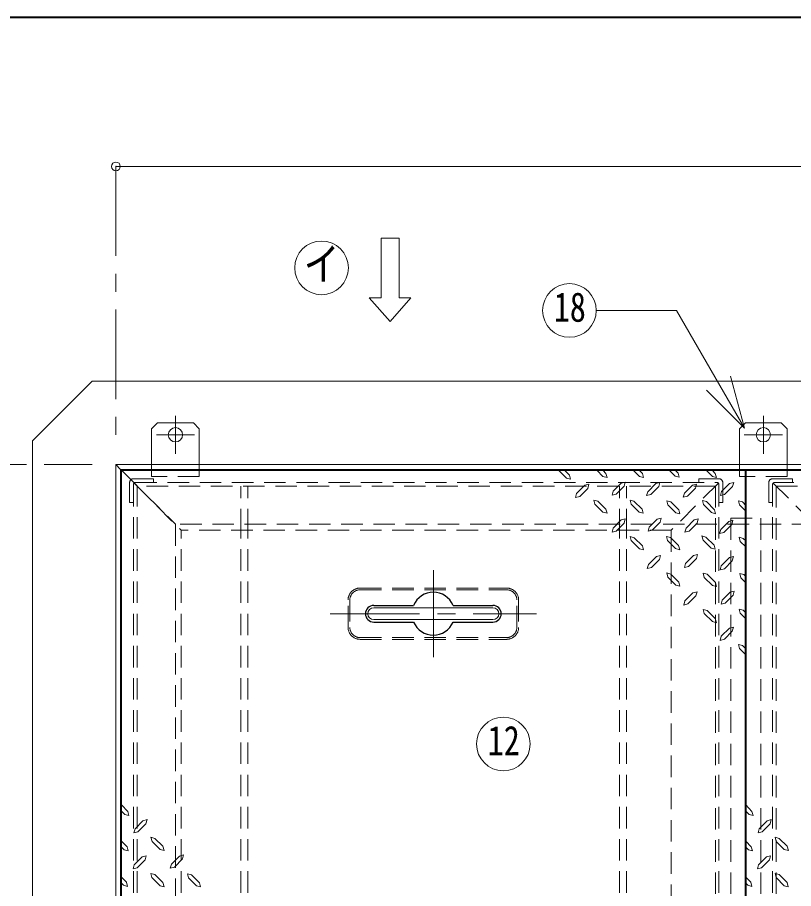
# Model space of a CAD drawing. Units: millimetres at full size, sheet at 1:15; details may follow other scales. Extents: x -3171 to 2904, y -2098 to 2117.
# Drawn here: x -2581 to -1930, y 1387 to 2117 of the extents above; entities that cross this region are included whole.
import ezdxf
from ezdxf.enums import TextEntityAlignment as Align

# ---------------------------------------------------------------- set-up
doc = ezdxf.new("R2010")
doc.units = ezdxf.units.MM
doc.header["$LTSCALE"] = 15
doc.header["$PDMODE"] = 32
doc.header["$PDSIZE"] = 7.5
doc.linetypes.add('CHAIN1', pattern=[8, 5, -1, 1, -1])
doc.linetypes.add('DASHED1', pattern=[1.8, 1.2, -0.6])
doc.layers.add('0-6_補助線', color=4, linetype='Continuous', lineweight=9)
doc.styles.add('ＭＳ ゴシック', font='')
doc.styles.get('ＭＳ ゴシック').set_extended_font_data('MS Gothic')

msp = doc.modelspace()

# ---------------------------------------------------------------- linework, layer by layer
at = {"layer": '0-6_補助線', "color": 1, "lineweight": 40}
for p, q in [((2904.12, 2117.05), (-3170.88, 2117.05)), ((-1970.13, 1302.05), (-1970.13, 1737.05))]:
    msp.add_line(p, q, dxfattribs=at)
at = {"layer": '0-6_補助線'}
for p, q in [((-918.38, 1992.05), (-2498.38, 1992.05)), ((-2568.38, 1762.05), (-2518.38, 1812.05)), ((-898.38, 1812.05), (-2518.38, 1812.05)), ((-2433.38, 1777.05), (-2428.38, 1772.05)), ((-1940.38, 1777.05), (-1935.38, 1772.05)), ((-2468.38, 1772.05), (-2468.38, 1742.05)), ((-2428.38, 1772.05), (-2428.38, 1742.05)), ((-1975.38, 1772.05), (-1975.38, 1742.05)), ((-1935.38, 1772.05), (-1935.38, 1742.05)), ((-2568.38, 1762.05), (-2568.38, 1302.05)), ((-2493.38, 1737.05), (-2494.38, 1738.05)), ((-2126.94, 1737.05), (-2120.46, 1730.72)), ((-2094.74, 1737.05), (-2089.91, 1732.22)), ((-2064.19, 1737.05), (-2059.37, 1732.22)), ((-2034, 1737.05), (-2029.46, 1732.33)), ((-2029.14, 1737.05), (-2026.89, 1734.79)), ((-2002.99, 1737.05), (-1998.16, 1732.22)), ((-1998.06, 1737.05), (-1995.7, 1734.69)), ((-2112, 1717.86), (-2105.14, 1724.72)), ((-2105.14, 1724.72), (-2101.81, 1725.58)), ((-2101.81, 1725.58), (-2102.67, 1722.15)), ((-2081.34, 1719.68), (-2074.59, 1726.54)), ((-2078.77, 1717.22), (-2072.12, 1723.97)), ((-2074.59, 1726.54), (-2071.16, 1727.4)), ((-2071.16, 1727.4), (-2072.12, 1723.97)), ((-2052.29, 1719.36), (-2045.54, 1726.22)), ((-2045.54, 1726.22), (-2042.22, 1727.08)), ((-2042.22, 1727.08), (-2043.07, 1723.65)), ((-2021.64, 1718.07), (-2014.78, 1724.93)), ((-1990.44, 1719.47), (-1983.69, 1726.33)), ((-2112, 1717.86), (-2112.85, 1714.54)), ((-2109.42, 1715.39), (-2102.67, 1722.15)), ((-2081.34, 1719.68), (-2082.2, 1716.36)), ((-2078.77, 1717.22), (-2082.2, 1716.36)), ((-2052.29, 1719.36), (-2053.26, 1716.04)), ((-2049.83, 1716.89), (-2053.26, 1716.04)), ((-2049.83, 1716.89), (-2043.07, 1723.65)), ((-2021.64, 1718.07), (-2022.49, 1714.75)), ((-2019.06, 1715.61), (-2012.31, 1722.36)), ((-1990.44, 1719.47), (-1991.41, 1716.14)), ((-1987.98, 1717), (-1991.41, 1716.14)), ((-1987.98, 1717), (-1981.23, 1723.75)), ((-2109.42, 1715.39), (-2112.85, 1714.54)), ((-2094.2, 1711.43), (-2097.53, 1712.29)), ((-2096.67, 1708.86), (-2097.53, 1712.29)), ((-2094.2, 1711.43), (-2087.45, 1704.57)), ((-2063.87, 1711.43), (-2067.19, 1712.39)), ((-2066.33, 1708.96), (-2067.19, 1712.39)), ((-2063.87, 1711.43), (-2057.01, 1704.67)), ((-2035.46, 1708.32), (-2036.43, 1711.75)), ((-2033, 1710.89), (-2036.43, 1711.75)), ((-2033, 1710.89), (-2026.25, 1704.14)), ((-2019.06, 1715.61), (-2022.49, 1714.75)), ((-2003.09, 1711), (-2006.52, 1711.96)), ((-2005.56, 1708.53), (-2006.52, 1711.96)), ((-2003.09, 1711), (-1996.34, 1704.25)), ((-1975.33, 1708.32), (-1976.3, 1711.75)), ((-1972.87, 1710.89), (-1976.3, 1711.75)), ((-1972.87, 1710.89), (-1970.13, 1707.77)), ((-2096.67, 1708.86), (-2089.91, 1702.1)), ((-2066.33, 1708.96), (-2059.58, 1702.21)), ((-2035.46, 1708.32), (-2028.82, 1701.67)), ((-2005.56, 1708.53), (-1998.81, 1701.78)), ((-1975.33, 1708.32), (-1970.13, 1703.12)), ((-2081.34, 1688.81), (-2074.59, 1695.67)), ((-2041.04, 1697.28), (-2041.89, 1693.85)), ((-2020.24, 1688.81), (-2013.49, 1695.67)), ((-1984.34, 1694.38), (-1981.01, 1695.35)), ((-1981.01, 1695.35), (-1981.87, 1691.92)), ((-2081.34, 1688.81), (-2082.3, 1685.49)), ((-2078.87, 1686.35), (-2072.12, 1693.1)), ((-2051.11, 1689.56), (-2052.08, 1686.13)), ((-2048.65, 1687.1), (-2041.89, 1693.85)), ((-2020.24, 1688.81), (-2021.1, 1685.49)), ((-2017.67, 1686.35), (-2011.02, 1693.1)), ((-1991.09, 1687.63), (-1992.05, 1684.2)), ((-1991.09, 1687.63), (-1984.34, 1694.38)), ((-1988.62, 1685.17), (-1981.87, 1691.92)), ((-2078.87, 1686.35), (-2082.3, 1685.49)), ((-2066.12, 1678.31), (-2066.98, 1681.74)), ((-2063.65, 1680.77), (-2066.98, 1681.74)), ((-2063.65, 1680.77), (-2056.79, 1674.02)), ((-2048.65, 1687.1), (-2052.08, 1686.13)), ((-2035.68, 1678.41), (-2036.64, 1681.84)), ((-2033.21, 1680.88), (-2036.64, 1681.84)), ((-2033.21, 1680.88), (-2026.46, 1674.13)), ((-2017.67, 1686.35), (-2021.1, 1685.49)), ((-2005.99, 1678.84), (-2006.84, 1682.27)), ((-2003.52, 1681.31), (-2006.84, 1682.27)), ((-2003.52, 1681.31), (-1996.66, 1674.56)), ((-1988.62, 1685.17), (-1992.05, 1684.2)), ((-1974.69, 1677.66), (-1975.65, 1681.09)), ((-1972.22, 1680.24), (-1975.65, 1681.09)), ((-1972.22, 1680.24), (-1970.13, 1678.15)), ((-2066.12, 1678.31), (-2059.37, 1671.55)), ((-2035.68, 1678.41), (-2028.93, 1671.66)), ((-2005.99, 1678.84), (-1999.23, 1672.09)), ((-1974.69, 1677.66), (-1970.13, 1673.11)), ((-2045, 1665.02), (-2041.68, 1665.98)), ((-2041.68, 1665.98), (-2042.54, 1662.55)), ((-2020.67, 1659.12), (-2013.92, 1665.87)), ((-2013.92, 1665.87), (-2010.49, 1666.73)), ((-2010.49, 1666.73), (-2011.45, 1663.41)), ((-2051.76, 1658.26), (-2052.72, 1654.83)), ((-2051.76, 1658.26), (-2045, 1665.02)), ((-2049.29, 1655.8), (-2042.54, 1662.55)), ((-2020.67, 1659.12), (-2021.64, 1655.69)), ((-2018.21, 1656.65), (-2011.45, 1663.41)), ((-1990.66, 1657.19), (-1983.91, 1664.05)), ((-1988.09, 1654.73), (-1981.44, 1661.48)), ((-2049.29, 1655.8), (-2052.72, 1654.83)), ((-2033, 1650.22), (-2036.43, 1651.19)), ((-2035.46, 1647.76), (-2036.43, 1651.19)), ((-2018.21, 1656.65), (-2021.64, 1655.69)), ((-2004.92, 1647.54), (-2005.77, 1650.97)), ((-2002.45, 1650.12), (-2005.77, 1650.97)), ((-1990.66, 1657.19), (-1991.52, 1653.87)), ((-1988.09, 1654.73), (-1991.52, 1653.87)), ((-2035.46, 1647.76), (-2028.82, 1641.01)), ((-2033, 1650.22), (-2026.25, 1643.47)), ((-2004.92, 1647.54), (-1998.16, 1640.79)), ((-2002.45, 1650.12), (-1995.59, 1643.26)), ((-1971.79, 1649.79), (-1975.22, 1650.65)), ((-1974.37, 1647.22), (-1975.22, 1650.65)), ((-1974.37, 1647.22), (-1970.13, 1642.99)), ((-1971.79, 1649.79), (-1970.13, 1648.13)), ((-2021.21, 1627.71), (-2014.45, 1634.47)), ((-2018.74, 1625.25), (-2011.99, 1632)), ((-2014.45, 1634.47), (-2011.02, 1635.32)), ((-2011.02, 1635.32), (-2011.99, 1632)), ((-1990.02, 1628.36), (-1983.26, 1635.22)), ((-1987.44, 1625.89), (-1980.8, 1632.64)), ((-1983.26, 1635.22), (-1979.83, 1636.07)), ((-1979.83, 1636.07), (-1980.8, 1632.64)), ((-2021.21, 1627.71), (-2022.17, 1624.28)), ((-2018.74, 1625.25), (-2022.17, 1624.28)), ((-1990.02, 1628.36), (-1990.87, 1625.03)), ((-1987.44, 1625.89), (-1990.87, 1625.03)), ((-2004.92, 1617.1), (-2005.88, 1620.53)), ((-2002.45, 1619.68), (-2005.88, 1620.53)), ((-2004.92, 1617.1), (-1998.16, 1610.46)), ((-2002.45, 1619.68), (-1995.7, 1612.92)), ((-1972.33, 1620.1), (-1975.76, 1620.96)), ((-1974.8, 1617.53), (-1975.76, 1620.96)), ((-1974.8, 1617.53), (-1970.13, 1612.68)), ((-1972.33, 1620.1), (-1970.13, 1617.91)), ((-1990.66, 1598.13), (-1983.91, 1604.88)), ((-1988.09, 1595.67), (-1981.44, 1602.42)), ((-1990.66, 1598.13), (-1991.52, 1594.7)), ((-1988.09, 1595.67), (-1991.52, 1594.7)), ((-1972.87, 1590.41), (-1976.3, 1591.27)), ((-1975.33, 1587.84), (-1976.3, 1591.27)), ((-1975.33, 1587.84), (-1970.13, 1582.43)), ((-1972.87, 1590.41), (-1970.13, 1587.68)), ((-2488.43, 1451.25), (-2493.63, 1456.66)), ((-1964.93, 1451.25), (-1970.13, 1456.66)), ((-2490.9, 1448.68), (-2493.63, 1451.41)), ((-2490.9, 1448.68), (-2487.47, 1447.82)), ((-2488.43, 1451.25), (-2487.47, 1447.82)), ((-1967.4, 1448.68), (-1970.13, 1451.41)), ((-1967.4, 1448.68), (-1963.97, 1447.82)), ((-1964.93, 1451.25), (-1963.97, 1447.82)), ((-2475.68, 1443.43), (-2482.32, 1436.67)), ((-2473.11, 1440.96), (-2479.86, 1434.21)), ((-2475.68, 1443.43), (-2472.25, 1444.39)), ((-2473.11, 1440.96), (-2472.25, 1444.39)), ((-1952.18, 1443.43), (-1958.82, 1436.67)), ((-1949.61, 1440.96), (-1956.36, 1434.21)), ((-1952.18, 1443.43), (-1948.75, 1444.39)), ((-1949.61, 1440.96), (-1948.75, 1444.39)), ((-2488.97, 1421.56), (-2493.63, 1426.41)), ((-2461.32, 1419.42), (-2468.07, 1426.17)), ((-2458.85, 1421.99), (-2465.6, 1428.63)), ((-1965.47, 1421.56), (-1970.13, 1426.41)), ((-1937.82, 1419.42), (-1944.57, 1426.17)), ((-1935.35, 1421.99), (-1942.1, 1428.63)), ((-2491.44, 1418.99), (-2493.63, 1421.18)), ((-2491.44, 1418.99), (-2488.01, 1418.13)), ((-2488.97, 1421.56), (-2488.01, 1418.13)), ((-2461.32, 1419.42), (-2457.89, 1418.56)), ((-2458.85, 1421.99), (-2457.89, 1418.56)), ((-1967.94, 1418.99), (-1970.13, 1421.18)), ((-1967.94, 1418.99), (-1964.51, 1418.13)), ((-1965.47, 1421.56), (-1964.51, 1418.13)), ((-1937.82, 1419.42), (-1934.39, 1418.56)), ((-1935.35, 1421.99), (-1934.39, 1418.56)), ((-2476.32, 1413.2), (-2482.97, 1406.45)), ((-2473.75, 1410.73), (-2480.5, 1403.87)), ((-2476.32, 1413.2), (-2472.89, 1414.06)), ((-2473.75, 1410.73), (-2472.89, 1414.06)), ((-2445.02, 1413.84), (-2451.78, 1407.09)), ((-2442.56, 1411.38), (-2449.31, 1404.62)), ((-2445.02, 1413.84), (-2441.59, 1414.81)), ((-2442.56, 1411.38), (-2441.59, 1414.81)), ((-1952.82, 1413.2), (-1959.47, 1406.45)), ((-1950.25, 1410.73), (-1957, 1403.87)), ((-1952.82, 1413.2), (-1949.39, 1414.06)), ((-1950.25, 1410.73), (-1949.39, 1414.06)), ((-2483.93, 1403.02), (-2482.97, 1406.45)), ((-2480.5, 1403.87), (-2483.93, 1403.02)), ((-2452.74, 1403.77), (-2451.78, 1407.09)), ((-2449.31, 1404.62), (-2452.74, 1403.77)), ((-1960.43, 1403.02), (-1959.47, 1406.45)), ((-1957, 1403.87), (-1960.43, 1403.02)), ((-2489.4, 1391.87), (-2493.63, 1396.1)), ((-2461.32, 1388.97), (-2468.18, 1395.83)), ((-2458.85, 1391.55), (-2465.6, 1398.3)), ((-2430.77, 1388.87), (-2437.52, 1395.62)), ((-2428.3, 1391.33), (-2434.95, 1398.09)), ((-1965.9, 1391.87), (-1970.13, 1396.1)), ((-1937.82, 1388.97), (-1944.68, 1395.83)), ((-1935.35, 1391.55), (-1942.1, 1398.3)), ((-2491.97, 1389.3), (-2493.63, 1390.96)), ((-2491.97, 1389.3), (-2488.54, 1388.44)), ((-2489.4, 1391.87), (-2488.54, 1388.44)), ((-2461.32, 1388.97), (-2457.99, 1388.12)), ((-2458.85, 1391.55), (-2457.99, 1388.12)), ((-2430.77, 1388.87), (-2427.34, 1387.9)), ((-2428.3, 1391.33), (-2427.34, 1387.9)), ((-1968.47, 1389.3), (-1970.13, 1390.96)), ((-1968.47, 1389.3), (-1965.04, 1388.44)), ((-1965.9, 1391.87), (-1965.04, 1388.44)), ((-1937.82, 1388.97), (-1934.49, 1388.12)), ((-1935.35, 1391.55), (-1934.49, 1388.12))]:
    msp.add_line(p, q, dxfattribs=at)
at = {"layer": '0-6_補助線', "linetype": 'CHAIN1'}
for p, q in [((-2498.38, 1992.05), (-2498.38, 1762.05)), ((-2448.38, 1751.05), (-2448.38, 1783.05)), ((-1955.38, 1751.05), (-1955.38, 1783.05)), ((-2432.38, 1767.05), (-2464.38, 1767.05)), ((-1939.38, 1767.05), (-1971.38, 1767.05)), ((-2918.38, 1742.05), (-2518.38, 1742.05)), ((-2232.13, 1653.55), (-2232.13, 1580.55)), ((-2318.63, 1617.05), (-2145.63, 1617.05))]:
    msp.add_line(p, q, dxfattribs=at)
at = {"layer": '0-6_補助線', "color": 7, "lineweight": 18}
for p, q in [((-2260.88, 1932.05), (-2275.88, 1932.05)), ((-2275.88, 1882.05), (-2275.88, 1932.05)), ((-2260.88, 1882.05), (-2260.88, 1932.05)), ((-2268.38, 1862.05), (-2285.88, 1882.05)), ((-2275.88, 1882.05), (-2285.88, 1882.05)), ((-2268.38, 1862.05), (-2250.88, 1882.05)), ((-2250.88, 1882.05), (-2260.88, 1882.05)), ((-2095.52, 1871.31), (-2028.24, 1871.31)), ((-1971.29, 1772.68), (-2028.24, 1871.31)), ((-1971.29, 1772.68), (-1982.94, 1816.14)), ((-1971.29, 1772.68), (-2003.11, 1804.5)), ((-2498.38, 1742.05), (-2494.38, 1738.05)), ((-918.38, 1742.05), (-2498.38, 1742.05)), ((-2498.38, 1742.05), (-2498.38, 1302.05)), ((-922.38, 1738.05), (-2494.38, 1738.05)), ((-2494.38, 1738.05), (-2494.38, 1302.05)), ((-2282.13, 1622.05), (-2182.13, 1622.05)), ((-2282.13, 1612.05), (-2182.13, 1612.05))]:
    msp.add_line(p, q, dxfattribs=at)
at = {"layer": '0-6_補助線', "linetype": 'DASHED1'}
for p, q in [((-2468.38, 1742.05), (-2468.38, 1732.05)), ((-2428.38, 1742.05), (-2428.38, 1732.05)), ((-1975.38, 1742.05), (-1975.38, 1732.05)), ((-1935.38, 1742.05), (-1935.38, 1732.05)), ((-2493.38, 1737.05), (-2448.38, 1692.05)), ((-2428.38, 1732.05), (-2468.38, 1732.05)), ((-1935.38, 1732.05), (-1975.38, 1732.05)), ((-2486.83, 1727.05), (-2486.83, 1710.25)), ((-2483.63, 1730.25), (-2466.83, 1730.25)), ((-1995.63, 1724.05), (-2480.63, 1724.05)), ((-2480.63, 1302.05), (-2480.63, 1724.05)), ((-2466.83, 1730.25), (-2466.83, 1727.05)), ((-2393.63, 1687.05), (-2393.63, 1724.05)), ((-2387.63, 1687.05), (-2387.63, 1724.05)), ((-2076.13, 1687.05), (-2076.13, 1724.05)), ((-2070.13, 1687.05), (-2070.13, 1724.05)), ((-2009.43, 1730.25), (-2009.43, 1727.05)), ((-1992.63, 1730.25), (-2009.43, 1730.25)), ((-1995.63, 1724.05), (-1995.63, 1302.05)), ((-1989.43, 1727.05), (-1989.43, 1710.25)), ((-1950.83, 1727.05), (-1950.83, 1710.25)), ((-1947.63, 1730.25), (-1930.83, 1730.25)), ((-1944.63, 1724.05), (-1472.13, 1724.05)), ((-1944.63, 1724.05), (-1944.63, 1302.05)), ((-1930.83, 1727.05), (-1930.83, 1730.25)), ((-2483.63, 1710.25), (-2486.83, 1710.25)), ((-1992.63, 1710.25), (-1989.43, 1710.25)), ((-1950.83, 1710.25), (-1947.63, 1710.25)), ((-968.38, 1692.05), (-2448.38, 1692.05)), ((-2448.38, 1692.05), (-2448.38, 1302.05))]:
    msp.add_line(p, q, dxfattribs=at)
at = {"layer": '0-6_補助線', "color": 5, "lineweight": 25}
for p, q in [((-923.13, 1737.05), (-2493.63, 1737.05)), ((-2493.63, 1302.05), (-2493.63, 1737.05)), ((-2282.13, 1624.05), (-2248.72, 1624.05)), ((-2215.55, 1624.05), (-2182.13, 1624.05)), ((-2282.13, 1610.05), (-2248.72, 1610.05)), ((-2215.55, 1610.05), (-2182.13, 1610.05))]:
    msp.add_line(p, q, dxfattribs=at)
at = {"layer": '0-6_補助線', "color": 7, "linetype": 'DASHED1', "lineweight": 18}
for p, q in [((-2483.63, 1302.05), (-2483.63, 1725.45)), ((-2483.16, 1726.58), (-2443.63, 1687.05)), ((-2482.03, 1727.05), (-1994.23, 1727.05)), ((-1993.1, 1726.58), (-2032.63, 1687.05)), ((-1992.63, 1302.05), (-1992.63, 1725.45)), ((-1947.63, 1302.05), (-1947.63, 1725.45)), ((-1947.16, 1726.58), (-1907.63, 1687.05)), ((-1470.73, 1727.05), (-1946.03, 1727.05)), ((-1982.63, 1697.05), (-1957.63, 1697.05)), ((-1982.63, 1697.05), (-1982.63, 1302.05)), ((-1957.63, 1697.05), (-1957.63, 1302.05)), ((-2032.63, 1687.05), (-2443.63, 1687.05)), ((-2443.63, 1302.05), (-2443.63, 1687.05)), ((-2393.63, 1302.05), (-2393.63, 1687.05)), ((-2387.63, 1302.05), (-2387.63, 1687.05)), ((-2076.13, 1302.05), (-2076.13, 1687.05)), ((-2070.13, 1302.05), (-2070.13, 1687.05)), ((-2032.63, 1687.05), (-2032.63, 1302.05)), ((-2293.63, 1638.55), (-2170.63, 1638.55)), ((-2293.63, 1637.05), (-2170.63, 1637.05)), ((-2303.63, 1605.55), (-2303.63, 1628.55)), ((-2302.13, 1628.55), (-2302.13, 1605.55)), ((-2162.13, 1605.55), (-2162.13, 1628.55)), ((-2160.63, 1628.55), (-2160.63, 1605.55)), ((-2293.63, 1597.05), (-2170.63, 1597.05)), ((-2293.63, 1595.55), (-2170.63, 1595.55))]:
    msp.add_line(p, q, dxfattribs=at)
at = {"layer": '0-6_補助線'}
for points in [[(-2433.38, 1777.05), (-2463.38, 1777.05), (-2468.38, 1772.05)], [(-1940.38, 1777.05), (-1970.38, 1777.05), (-1975.38, 1772.05)], [(-2121.86, 1737.05), (-2118, 1733.19), (-2117.03, 1729.76), (-2120.46, 1730.72)], [(-2089.81, 1737.05), (-2087.45, 1734.69), (-2086.48, 1731.36), (-2089.91, 1732.22)], [(-2059.15, 1737.05), (-2056.79, 1734.69), (-2055.94, 1731.26), (-2059.37, 1732.22)], [(-2026.89, 1734.79), (-2026.03, 1731.47), (-2029.46, 1732.33)], [(-1995.7, 1734.69), (-1994.73, 1731.26), (-1998.16, 1732.22)], [(-2014.78, 1724.93), (-2011.45, 1725.79), (-2012.31, 1722.36)], [(-1983.69, 1726.33), (-1980.26, 1727.18), (-1981.23, 1723.75)], [(-2087.45, 1704.57), (-2086.48, 1701.24), (-2089.91, 1702.1)], [(-2057.01, 1704.67), (-2056.15, 1701.35), (-2059.58, 1702.21)], [(-2026.25, 1704.14), (-2025.39, 1700.71), (-2028.82, 1701.67)], [(-1996.34, 1704.25), (-1995.38, 1700.92), (-1998.81, 1701.78)], [(-2074.59, 1695.67), (-2071.26, 1696.53), (-2072.12, 1693.1)], [(-2051.11, 1689.56), (-2044.36, 1696.31), (-2041.04, 1697.28)], [(-2013.49, 1695.67), (-2010.06, 1696.53), (-2011.02, 1693.1)], [(-2056.79, 1674.02), (-2055.94, 1670.7), (-2059.37, 1671.55)], [(-2026.46, 1674.13), (-2025.5, 1670.7), (-2028.93, 1671.66)], [(-1996.66, 1674.56), (-1995.8, 1671.13), (-1999.23, 1672.09)], [(-1983.91, 1664.05), (-1980.48, 1664.91), (-1981.44, 1661.48)], [(-2026.25, 1643.47), (-2025.39, 1640.04), (-2028.82, 1641.01)], [(-1995.59, 1643.26), (-1994.73, 1639.93), (-1998.16, 1640.79)], [(-1995.7, 1612.92), (-1994.73, 1609.49), (-1998.16, 1610.46)], [(-1983.91, 1604.88), (-1980.48, 1605.85), (-1981.44, 1602.42)], [(-2479.86, 1434.21), (-2483.29, 1433.24), (-2482.32, 1436.67)], [(-1956.36, 1434.21), (-1959.79, 1433.24), (-1958.82, 1436.67)], [(-2468.07, 1426.17), (-2469.03, 1429.6), (-2465.6, 1428.63)], [(-1944.57, 1426.17), (-1945.53, 1429.6), (-1942.1, 1428.63)], [(-2468.18, 1395.83), (-2469.03, 1399.16), (-2465.6, 1398.3)], [(-2437.52, 1395.62), (-2438.38, 1399.05), (-2434.95, 1398.09)], [(-1944.68, 1395.83), (-1945.53, 1399.16), (-1942.1, 1398.3)]]:
    msp.add_lwpolyline(points, dxfattribs=at)
at = {"layer": '0-6_補助線', "color": 7, "lineweight": 18}
for centre in [(-2325.88, 1907.05), (-2118.02, 1871.31), (-2173.44, 1507.81)]:
    msp.add_circle(centre, 22.5, dxfattribs=at)
at = {"layer": '0-6_補助線'}
for centre in [(-2448.38, 1767.05), (-1955.38, 1767.05)]:
    msp.add_circle(centre, 6, dxfattribs=at)
at = {"layer": '0-6_補助線', "linetype": 'DASHED1'}
for centre, start, end in [((-2483.63, 1727.05), 90, 180), ((-1992.63, 1727.05), 0, 90), ((-1947.63, 1727.05), 90, 180)]:
    msp.add_arc(centre, 3.2, start, end, dxfattribs=at)
at = {"layer": '0-6_補助線', "color": 7, "linetype": 'DASHED1', "lineweight": 18}
for centre, radius, start, end in [((-2482.03, 1725.45), 1.6, 90, 180), ((-1994.23, 1725.45), 1.6, 0, 90), ((-1946.03, 1725.45), 1.6, 90, 180), ((-2293.63, 1628.55), 10, 90, 180), ((-2293.63, 1628.55), 8.5, 90, 180), ((-2170.63, 1628.55), 10, 0, 90), ((-2170.63, 1628.55), 8.5, 0, 90), ((-2293.63, 1605.55), 10, 180, 270), ((-2293.63, 1605.55), 8.5, 180, 270), ((-2170.63, 1605.55), 8.5, 270, 0), ((-2170.63, 1605.55), 10, 270, 0)]:
    msp.add_arc(centre, radius, start, end, dxfattribs=at)
at = {"layer": '0-6_補助線', "color": 5, "lineweight": 25}
for centre, radius, start, end in [((-2232.13, 1617.05), 18, 22.88538, 157.11462), ((-2282.13, 1617.05), 7, 90, 270), ((-2182.13, 1617.05), 7, 270, 90), ((-2232.13, 1617.05), 18, 202.88538, 337.11462)]:
    msp.add_arc(centre, radius, start, end, dxfattribs=at)
at = {"layer": '0-6_補助線', "color": 7, "lineweight": 18}
for centre, start, end in [((-2282.13, 1617.05), 90, 270), ((-2182.13, 1617.05), 270, 90)]:
    msp.add_arc(centre, 5, start, end, dxfattribs=at)
at = {"layer": '0-6_補助線', "color": 1}
msp.add_point((-2498.38, 1992.05), dxfattribs=at)

# ---------------------------------------------------------------- texts
at = {"layer": '0-6_補助線', "color": 7, "style": 'ＭＳ ゴシック', "width": 0.8}
for s, height, p in [('イ', 27.49, (-2340.88, 1888.3)), ('18', 24.74, (-2131.15, 1854.43)), ('12', 24.74, (-2186.57, 1490.94))]:
    msp.add_text(s, height=height, dxfattribs=at).set_placement(p, align=Align.BOTTOM_LEFT)

doc.saveas('drawing.dxf')
